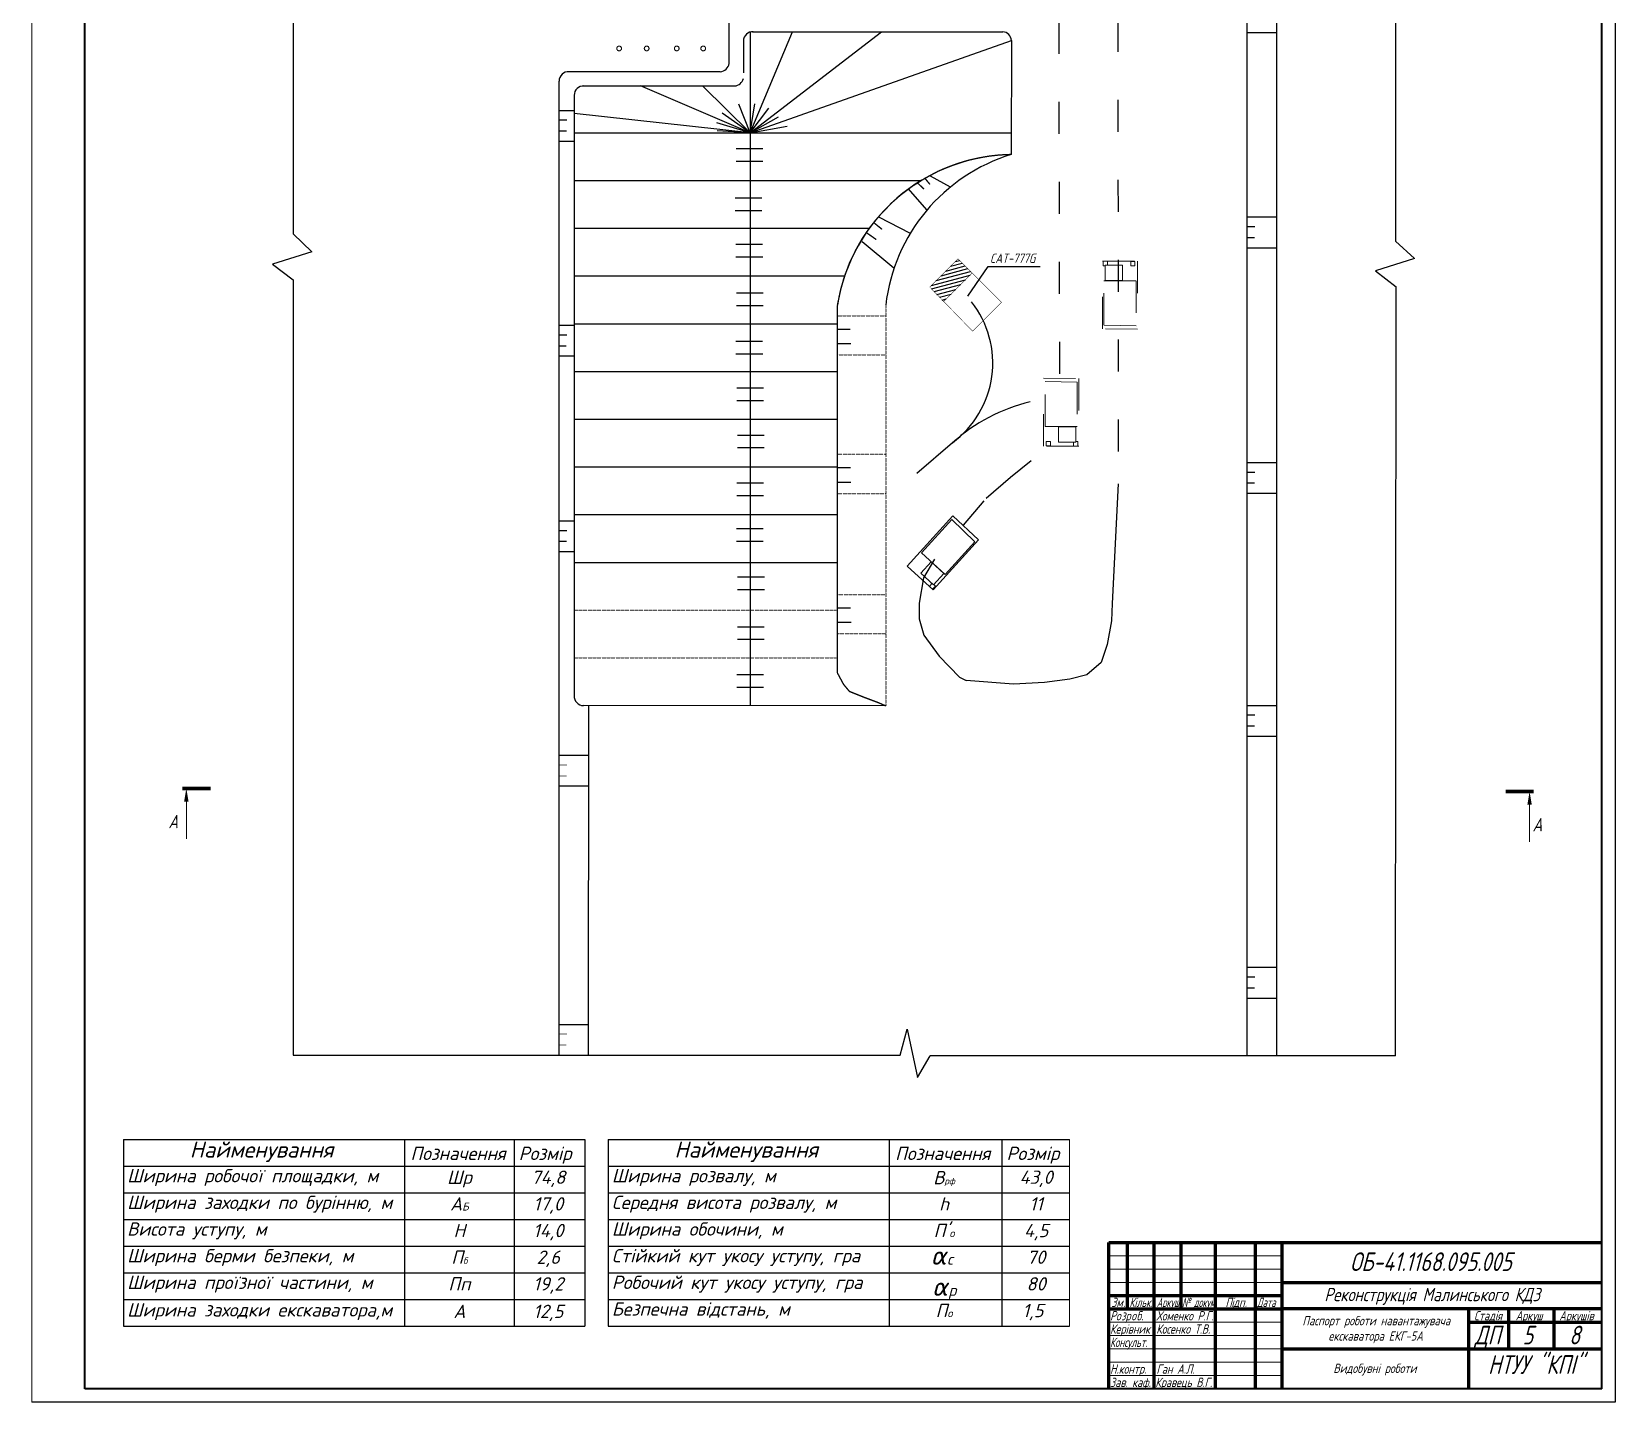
# Model space of a CAD drawing. Header units: millimetres. Extents: x 0 to 594, y 0 to 841.
# Drawn here: x 0 to 594, y 0 to 514 of the extents above; entities that cross this region are included whole.
import ezdxf

# ---------------------------------------------------------------- set-up
doc = ezdxf.new("R2010")
doc.units = ezdxf.units.MM
for name, pattern in [('ACAD_ISO02W100', [15, 12, -3]), ('ACAD_ISO03W100', [30, 12, -18]), ('BORDER2', [22.225, 6.35, -3.175, 6.35, -3.175, 0, -3.175]), ('DOT', [0.25, 0, -0.25]), ('K5LT_BASIC', [0]), ('K5LT_THIN', [0])]:
    doc.linetypes.add(name, pattern=pattern)
doc.layers.add('KONTUR', color=7, linetype='Continuous')
doc.layers.add('Рамка', color=30, linetype='Continuous')
doc.layers.add('Основная', color=7, linetype='Continuous', lineweight=40)
doc.styles.add('KTEXTSTYLE', font='GOST_AU.SHX', dxfattribs={"width": 0.96, "height": 5})
doc.styles.add('Такие дела', font='GOST_A.TTF', dxfattribs={"oblique": 15})

# ---------------------------------------------------------------- blocks, each defined once
blk = doc.blocks.new('U0')
at = {"color": 7, "lineweight": 60}
for p, q in [((431, 60), (431, 35)), ((589, 35), (469, 35))]:
    blk.add_line(p, q, dxfattribs=at)
at = {"color": 7}
blk.add_line((589, 30), (539, 30), dxfattribs=at)
at = {"layer": 'KONTUR'}
for p, q in [((594, 841), (594, 0)), ((594, 0), (0, 0))]:
    blk.add_line(p, q, dxfattribs=at)
at = {"layer": 'Основная'}
for p, q in [((20, 5), (20, 836)), ((589, 5), (589, 836)), ((589, 5), (20, 5))]:
    blk.add_line(p, q, dxfattribs=at)
at = {"layer": 'Рамка', "color": 7, "linetype": 'K5LT_THIN', "lineweight": 18}
for p, q in [((0, 0), (0, 841)), ((0, 0), (0, 826)), ((404, 55), (469, 55)), ((404, 50), (469, 50)), ((404, 45), (469, 45)), ((404, 30), (469, 30)), ((404, 25), (469, 25)), ((404, 20), (469, 20)), ((404, 15), (469, 15)), ((404, 10), (469, 10))]:
    blk.add_line(p, q, dxfattribs=at)
at = {"layer": 'Рамка', "color": 7, "linetype": 'K5LT_BASIC', "lineweight": 60}
for p, q in [((404, 5), (404, 60)), ((404, 5), (404, 60)), ((404, 5), (404, 60)), ((404, 5), (404, 60)), ((404, 5), (404, 60)), ((404, 5), (404, 60)), ((404, 60), (589, 60)), ((411, 35), (411, 60)), ((421, 5), (421, 60)), ((444, 5), (444, 60)), ((459, 5), (459, 60)), ((469, 5), (469, 60)), ((469, 45), (589, 45)), ((404, 40), (469, 40)), ((404, 35), (469, 35)), ((539, 5), (539, 35)), ((539, 30), (554, 30)), ((554, 20), (554, 35)), ((554, 30), (589, 30)), ((571, 20), (571, 35)), ((469, 20), (539, 20)), ((539, 20), (589, 20))]:
    blk.add_line(p, q, dxfattribs=at)
at = {"color": 7, "style": 'Такие дела', "oblique": 15}
for s, p in [('Паспорт роботи навантажувача', (476.62, 28.87)), ('екскаватора ЕКГ-5А', (486.4, 23.12))]:
    blk.add_text(s, height=3.5, dxfattribs=at).set_placement(p)
at = {"layer": 'Рамка', "insert": (8.77, 258.85), "char_height": 2.5, "attachment_point": 1, "rotation": 90, "style": 'KTEXTSTYLE'}
blk.add_mtext('\\H3.5;\\W0.965;\\Q15;\\Q15; ', dxfattribs=at)
at = {"layer": 'Рамка', "color": 7, "attachment_point": 1, "style": 'KTEXTSTYLE'}
for s, insert, char_height in [('{\\Q15;\\W0.965;ОБ-41.1168.095.005}', (494.48, 56.24), 7), ('\\pi-42.302;{\\fGOST type A|b0|i0|c204|p34;\\Q15;\\W1;Реконструкція Малинського КДЗ}', (527.17, 42.92), 5), ('\\H3.5;\\W0.965;\\Q15;\\Q15;Зм', (404.95, 39.23), 2.5), ('\\H3.5;\\W0.965;\\Q15;\\Q15;.', (409.4, 39.23), 2.5), ('{\\H1.4x;\\Q15;\\W0.865;Кільк.}', (411.75, 39.23), 2.5), ('\\H3.5;\\W0.965;\\Q15;\\Q15;\\W0.665;Аркуш', (421.99, 39.23), 2.5), ('\\H3.5;\\W0.965;\\Q15;\\Q15;П', (447.75, 39.23), 2.5), ('\\H3.5;\\W0.965;\\Q15;\\Q15;і', (449.97, 39.23), 2.5), ('\\H3.5;\\W0.965;\\Q15;\\Q15;дп.', (450.71, 39.23), 2.5), ('\\H3.5;\\W0.965;\\Q15;\\Q15;\\W0.816;Дата', (459.62, 39.23), 2.5), ('\\H3.5;\\W0.965;\\Q15;\\Q15;Р', (404.5, 34.23), 2.5), ('\\H3.5;\\W0.965;\\Q15;\\Q15;о', (406.72, 34.23), 2.5), ('\\H3.5;\\W0.965;\\Q15;\\Q15;зр', (408.67, 34.23), 2.5), ('\\H3.5;\\W0.965;\\Q15;\\Q15;о', (412.46, 34.23), 2.5), ('\\H3.5;\\W0.965;\\Q15;\\Q15;б.', (414.41, 34.23), 2.5), ('{\\H1.4x;\\Q15;\\W0.965;Хоменко Р.Г.}', (421.82, 34.19), 2.5), ('{\\H1.4x;\\Q15;\\W0.965;Стадія}', (541.03, 34.23), 2.5), ('{\\H1.4x;\\Q15;\\W0.965;Аркуш}', (556.58, 34.23), 2.5), ('{\\H1.4x;\\Q15;\\W0.965;Аркушів}', (572.98, 34.23), 2.5), ('{\\H1.4x;\\Q15;\\W0.865;Консульт.}', (404.5, 24.25), 2.5), ('{\\H1.4x;\\Q15;\\W0.965;Керівник}', (404.5, 29.23), 2.5), ('{\\H1.4x;\\Q15;\\W0.965;Косенко Т.В.}', (421.8, 29.23), 2.5), ('{\\Q15;\\W0.965;ДП}', (541.21, 28.72), 7), ('{\\Q15;\\W0.965;5}', (559.2, 28.72), 7), ('{\\Q15;\\W0.965;8}', (576.66, 28.72), 7), ('{\\Q15;\\W0.965;НТУУ "КПІ"}', (546.27, 17.64), 7), ('\\H3.5;\\W0.965;\\Q15;\\Q15;Н.контр.', (404.5, 14.25), 2.5), ('{\\H1.4x;\\Q15;\\W0.965;Ган А.Л.}', (421.87, 14.25), 2.5), ('\\A1;\\pi-15.855;{\\fGOST type A|b0|i0|c204|p34;\\Q15;\\W1;Видобувні роботи}', (504.09, 14.51), 3.5), ('{\\H1.4x;\\Q15;\\W0.965;Зав. каф.}', (404.5, 9.23), 2.5), ('{\\H1.4x;\\Q15;\\W0.965;Кравець В.Г.}', (421.44, 9.23), 2.5)]:
    blk.add_mtext(s, dxfattribs=dict(at, insert=insert, char_height=char_height))
at = {"layer": 'Рамка', "color": 7, "insert": (431.47, 39.21), "char_height": 2.5, "attachment_point": 1, "line_spacing_factor": 0.8, "style": 'KTEXTSTYLE'}
blk.add_mtext('{\\H1.4x;\\Q15;\\W0.765;№ докум.}', dxfattribs=at)

msp = doc.modelspace()

# ---------------------------------------------------------------- hatches: boundary and pattern name
h = msp.add_hatch()
h.set_pattern_fill('ANSI31', scale=0.4, angle=330, style=0)
h.set_pattern_definition([(15, (-1690.8794, -650.534), (-0.3287002, 1.2267258), [])])
h.paths.add_polyline_path([(352.766, 423.514), (347.446, 428.847), (336.871, 418.248), (342.11, 412.846)])

# ---------------------------------------------------------------- linework, layer by layer
at = {"color": 7, "linetype": 'ACAD_ISO03W100', "lineweight": 9}
for p, q in [((401.611, 402.612), (401.611, 427.922)), ((401.611, 427.922), (414.815, 427.922)), ((401.936, 426.275), (401.936, 427.918)), ((401.936, 427.918), (403.548, 427.918)), ((403.548, 427.918), (403.548, 426.444)), ((413.821, 427.874), (412.213, 427.874)), ((412.213, 427.874), (412.213, 426.199)), ((413.821, 426.199), (413.821, 427.874)), ((414.815, 427.922), (414.815, 402.494)), ((402.695, 426.275), (401.936, 426.275)), ((402.701, 420.675), (402.701, 426.443)), ((402.701, 426.443), (409.191, 426.443)), ((409.191, 426.443), (409.191, 420.675)), ((412.213, 426.199), (413.821, 426.199)), ((402.168, 404.026), (402.168, 420.586)), ((402.168, 420.586), (414.234, 420.586)), ((409.191, 420.675), (402.701, 420.675)), ((414.234, 420.586), (414.234, 403.673)), ((414.234, 403.673), (402.168, 404.026)), ((414.815, 402.494), (401.611, 402.612)), ((379.528, 384.069), (392.732, 383.951)), ((379.528, 358.642), (379.528, 384.069)), ((380.109, 382.89), (392.175, 382.537)), ((380.109, 365.977), (380.109, 382.89)), ((392.175, 382.537), (392.175, 365.977)), ((392.732, 383.951), (392.732, 358.642)), ((392.175, 365.977), (380.109, 365.977)), ((385.152, 365.888), (391.642, 365.888)), ((385.152, 360.12), (385.152, 365.888)), ((391.642, 365.888), (391.642, 360.12)), ((392.717, 358.587), (379.513, 358.587)), ((382.13, 360.364), (380.522, 360.364)), ((380.522, 360.364), (380.522, 358.689)), ((380.522, 358.689), (382.13, 358.689)), ((382.13, 358.689), (382.13, 360.364)), ((391.642, 360.12), (385.152, 360.12)), ((390.795, 358.645), (390.795, 360.119)), ((392.407, 358.645), (390.795, 358.645)), ((391.648, 360.288), (392.407, 360.288)), ((392.407, 360.288), (392.407, 358.645))]:
    msp.add_line(p, q, dxfattribs=at)
for p, q in [((351.114, 414.845), (358.733, 426.034)), ((358.733, 426.034), (378.22, 426.034))]:
    msp.add_line(p, q)
at = {"color": 7, "linetype": 'ByBlock', "lineweight": 9}
for p, q in [((336.698, 306.018), (337.689, 307.109)), ((338.993, 306.149), (337.887, 304.933))]:
    msp.add_line(p, q, dxfattribs=at)
at = {"color": 0, "lineweight": 100}
for p, q in [((67.043, 230.243), (56.566, 230.243)), ((563.366, 229.083), (552.89, 229.083))]:
    msp.add_line(p, q, dxfattribs=at)
at = {"color": 0}
for p, q in [((34.455, 98.604), (207.48, 98.604)), ((34.455, 98.604), (34.455, 28.604)), ((139.898, 98.604), (139.898, 28.604)), ((180.946, 98.604), (180.946, 28.604)), ((207.48, 98.604), (207.48, 28.604)), ((216.247, 98.604), (216.247, 28.604)), ((216.247, 98.604), (389.272, 98.604)), ((321.69, 98.604), (321.69, 28.604)), ((363.92, 98.604), (363.92, 28.604)), ((34.455, 88.604), (207.48, 88.604)), ((216.247, 88.604), (389.272, 88.604)), ((34.455, 78.604), (207.48, 78.604)), ((216.247, 78.604), (389.272, 78.604)), ((34.455, 68.604), (207.48, 68.604)), ((216.247, 68.604), (389.272, 68.604)), ((34.455, 58.604), (207.48, 58.604)), ((216.247, 58.604), (389.272, 58.604)), ((34.455, 48.604), (207.48, 48.604)), ((216.247, 48.604), (389.272, 48.604)), ((34.455, 38.604), (207.48, 38.604)), ((216.247, 38.604), (389.272, 38.604)), ((34.455, 28.604), (207.48, 28.604)), ((216.247, 28.604), (389.272, 28.604))]:
    msp.add_line(p, q, dxfattribs=at)
at = {"color": 0, "lineweight": 20}
msp.add_line((389.272, 98.604), (389.272, 28.604), dxfattribs=at)
at = {"color": 7}
for points in [[(97.984, 609.85), (98.1, 438.198)], [(466.891, 609.85), (466.891, 129.923)], [(511.46, 609.85), (511.571, 435.492)], [(269.468, 476.113), (318.782, 513.952)], [(269.468, 476.113), (285.428, 513.952)], [(269.468, 513.889), (269.468, 261.228)], [(270.345, 514.038), (364.266, 514.036)], [(455.968, 513.696), (466.917, 513.696)], [(269.468, 476.113), (367.476, 510.711)], [(367.476, 510.711), (367.441, 468.011)], [(206.644, 493.672), (263.662, 493.672)], [(269.468, 476.113), (228.314, 493.672)], [(269.468, 476.113), (251.557, 493.672)], [(203.467, 490.366), (203.46, 264.987)], [(197.832, 484.503), (203.455, 484.503)], [(269.468, 476.113), (203.457, 483.345)], [(269.468, 476.113), (259.024, 483.479)], [(269.468, 476.113), (265.227, 486.818)], [(269.468, 476.113), (271.272, 486.977)], [(269.468, 476.113), (276.521, 485.387)], [(269.468, 476.113), (280.179, 482.048)], [(203.561, 476.113), (367.469, 476.113)], [(269.468, 476.113), (256.956, 479.822)], [(269.468, 476.113), (257.124, 476.88)], [(269.468, 476.113), (283.361, 478.549)], [(269.468, 476.113), (269.468, 476.113)], [(269.468, 476.113), (269.468, 476.113)], [(197.832, 472.973), (203.455, 472.973)], [(203.561, 458.213), (333.575, 458.213)], [(337.057, 460.022), (344.547, 455.911)], [(328.686, 455.177), (335.736, 447.102)], [(203.549, 440.313), (313.961, 440.313)], [(317.672, 444.583), (329.568, 438.417)], [(455.94, 444.541), (466.89, 444.541)], [(98.1, 438.198), (105.058, 431.492), (90.353, 426.85), (98.1, 420.919)], [(311.504, 435.334), (323.399, 425.497)], [(511.571, 435.492), (518.702, 428.93), (503.997, 424.288), (511.743, 418.356)], [(455.94, 433.011), (466.89, 433.011)], [(203.549, 422.413), (305.13, 422.413)], [(98.028, 420.973), (98.045, 130.198)], [(511.571, 129.935), (511.743, 418.356)], [(197.821, 403.948), (203.465, 403.948)], [(203.46, 404.513), (302.175, 404.513)], [(197.821, 392.418), (203.464, 392.418)], [(203.544, 386.613), (302.09, 386.613)], [(203.505, 368.713), (302.216, 368.713)], [(345.39, 359.877), (331.956, 348.378)], [(203.505, 350.813), (302.216, 350.813)], [(455.963, 352.483), (466.913, 352.483)], [(407.512, 344.504), (405.236, 299.546), (404.967, 293.08), (403.35, 284.191), (401.194, 277.456), (395.805, 272.877), (389.338, 271.261), (379.907, 269.914), (368.263, 269.274), (350.537, 270.722)], [(455.963, 340.953), (466.913, 340.953)], [(203.455, 332.913), (302.216, 332.913)], [(197.882, 330.585), (203.462, 330.585)], [(197.882, 319.055), (203.447, 319.055)], [(203.465, 315.013), (302.216, 315.013)], [(338.61, 316.214), (334.517, 309.175), (332.879, 299.68), (332.879, 293.787), (334.681, 287.73), (340.412, 279.873), (348.044, 271.921), (348.044, 271.921), (350.537, 270.722), (350.537, 270.722), (350.537, 270.722), (350.537, 270.722), (350.537, 270.722)], [(338.43, 306.664), (338.993, 306.149)], [(320.335, 261.193), (206.97, 261.284)], [(208.794, 261.282), (208.775, 130.227)], [(455.917, 261.358), (466.867, 261.358)], [(455.917, 249.828), (466.867, 249.828)], [(197.836, 242.675), (208.785, 242.675)], [(197.836, 231.144), (208.785, 231.144)], [(455.938, 163.16), (466.888, 163.16)], [(455.938, 151.63), (466.888, 151.63)], [(197.826, 141.757), (208.775, 141.757)], [(325.812, 130.251), (328.359, 139.924), (332.235, 121.788), (337.05, 129.886)], [(98.045, 130.198), (325.75, 130.256)], [(197.826, 130.227), (208.775, 130.227)], [(511.571, 129.935), (337.05, 129.886)]]:
    msp.add_lwpolyline(points, dxfattribs=at)
for points, const_width in [([(261.599, 502.145), (261.611, 609.804)], 0.5), ([(455.868, 609.85), (455.868, 129.919)], 0.5), ([(197.828, 495.517), (197.858, 495.87), (197.933, 496.342), (198.147, 496.92), (198.447, 497.477), (198.672, 497.777), (199.036, 498.13), (199.422, 498.43), (199.904, 498.698), (200.375, 498.88), (200.964, 498.997), (201.532, 499.03), (201.96, 499.03)], 0.25), ([(258.306, 499.032), (201.531, 499.027)], 0.5), ([(258.267, 499.031), (258.553, 499.067), (258.995, 499.151), (259.329, 499.258), (259.758, 499.473), (260.116, 499.688), (260.599, 500.107), (260.851, 500.366), (261.102, 500.76), (261.328, 501.179), (261.512, 501.706), (261.596, 502.175), (261.596, 502.175)], 0.25), ([(197.828, 495.517), (197.82, 130.223)], 0.5), ([(197.832, 480.854), (200.752, 480.854)], 0.5), ([(197.832, 476.767), (200.606, 476.767)], 0.5), ([(264.174, 470.121), (274.333, 470.121)], 0.5), ([(264.187, 465.394), (274.346, 465.394)], 0.5), ([(302.206, 411.443), (303.411, 417.113), (304.586, 421.4), (306.701, 427.215), (309.168, 432.266), (311.46, 436.377), (314.397, 440.665), (318.333, 445.422), (322.563, 449.827), (325.736, 452.631), (330.436, 456.155), (335.018, 459.033), (339.953, 461.676), (342.518, 462.761), (344.941, 463.711), (346.797, 464.367), (349.196, 465.159), (351.279, 465.793), (354.154, 466.449), (356.825, 466.97), (359.202, 467.377), (362.819, 467.785), (365.4, 467.92), (367.441, 468.011)], 0.5), ([(332.358, 457.21), (334.708, 455.008)], 0.5), ([(335.001, 459.119), (336.911, 456.769)], 0.5), ([(263.815, 451.682), (273.973, 451.682)], 0.5), ([(263.827, 446.955), (273.986, 446.955)], 0.5), ([(315.91, 442.381), (318.994, 439.885)], 0.5), ([(455.94, 440.892), (458.86, 440.892)], 0.5), ([(264.084, 434.233), (274.243, 434.233)], 0.5), ([(313.266, 438.564), (316.791, 436.068)], 0.5), ([(455.94, 436.806), (458.714, 436.806)], 0.5), ([(264.097, 429.505), (274.256, 429.505)], 0.5), ([(336.871, 418.248), (347.446, 428.847), (363.746, 412.506), (352.926, 401.696), (336.871, 418.248)], 0.16), ([(342.11, 412.846), (352.766, 423.514)], 0.16), ([(264.264, 416.014), (274.423, 416.014)], 0.5), ([(264.277, 411.287), (274.436, 411.287)], 0.5), ([(302.206, 411.443), (302.206, 273.559)], 0.5), ([(197.821, 400.299), (200.741, 400.299)], 0.5), ([(264.084, 397.935), (274.243, 397.935)], 0.5), ([(197.821, 396.212), (200.595, 396.212)], 0.5), ([(264.097, 393.208), (274.256, 393.208)], 0.5), ([(264.444, 380.347), (274.603, 380.347)], 0.5), ([(264.457, 375.619), (274.616, 375.619)], 0.5), ([(264.624, 362.717), (274.783, 362.717)], 0.5), ([(264.637, 357.99), (274.795, 357.99)], 0.5), ([(264.444, 344.728), (274.603, 344.728)], 0.5), ([(455.963, 348.834), (458.883, 348.834)], 0.5), ([(455.963, 344.748), (458.737, 344.748)], 0.5), ([(264.457, 340), (274.616, 340)], 0.5), ([(197.882, 326.936), (200.802, 326.936)], 0.5), ([(264.264, 327.669), (274.423, 327.669)], 0.5), ([(197.882, 322.849), (200.656, 322.849)], 0.5), ([(264.277, 322.941), (274.436, 322.941)], 0.5), ([(264.714, 309.5), (274.873, 309.5)], 0.5), ([(264.727, 304.772), (274.885, 304.772)], 0.5), ([(264.624, 290.831), (274.783, 290.831)], 0.5), ([(264.637, 286.103), (274.795, 286.103)], 0.5), ([(302.206, 273.559), (304.514, 269.274), (306.744, 266.6), (312.316, 264.371), (317.666, 262.366), (320.335, 261.193)], 0.5), ([(264.432, 272.896), (274.59, 272.896)], 0.5), ([(264.444, 268.169), (274.603, 268.169)], 0.5), ([(455.917, 257.709), (458.837, 257.709)], 0.5), ([(455.917, 253.623), (458.691, 253.623)], 0.5), ([(197.836, 239.026), (200.756, 239.026)], 0.25), ([(197.836, 234.939), (200.61, 234.939)], 0.25), ([(455.938, 159.511), (458.858, 159.511)], 0.5), ([(455.938, 155.424), (458.712, 155.424)], 0.5), ([(197.826, 138.108), (200.746, 138.108)], 0.25), ([(197.826, 134.022), (200.6, 134.022)], 0.25)]:
    msp.add_lwpolyline(points, dxfattribs=dict(at, const_width=const_width))
at = {"color": 7, "linetype": 'ACAD_ISO03W100'}
for points in [[(385.085, 577.676), (385.524, 380.549)], [(407.403, 578.534), (407.512, 344.504)], [(374.943, 353.144), (374.943, 353.144), (367.087, 346.861), (357.109, 338.127), (338.61, 316.214)]]:
    msp.add_lwpolyline(points, dxfattribs=at)
at = {"color": 7, "linetype": 'ACAD_ISO02W100'}
msp.add_lwpolyline([(266.953, 510.623), (266.953, 496.462)], dxfattribs=at)
at = {"color": 7, "linetype": 'DOT'}
for points in [[(320.335, 411.449), (320.335, 261.193)], [(302.206, 407.52), (320.335, 407.527)], [(302.222, 392.868), (320.412, 392.868)], [(302.315, 355.539), (320.444, 355.546)], [(302.331, 340.886), (320.52, 340.886)], [(302.363, 302.98), (320.492, 302.986)], [(203.527, 297.113), (302.187, 297.113)], [(302.379, 288.327), (320.568, 288.327)], [(203.527, 279.213), (302.202, 279.213)]]:
    msp.add_lwpolyline(points, dxfattribs=at)
at = {"color": 7, "linetype": 'DOT', "const_width": 0.5}
for points in [[(302.248, 402.458), (307.043, 402.458)], [(302.248, 397.01), (307.261, 397.01)], [(302.356, 350.476), (307.151, 350.476)], [(302.356, 345.029), (307.369, 345.029)], [(302.404, 297.917), (307.199, 297.917)], [(302.404, 292.47), (307.417, 292.47)]]:
    msp.add_lwpolyline(points, dxfattribs=at)
at = {"color": 7, "linetype": 'ByBlock', "lineweight": 9}
for points in [[(345.466, 332.408), (355.156, 323.438), (338.128, 304.713), (328.359, 313.596)], [(345.103, 331.145), (353.792, 322.766), (342.651, 310.514), (333.724, 318.632)], [(337.395, 315.174), (342.197, 310.808), (338.316, 306.54), (333.515, 310.906)]]:
    msp.add_lwpolyline(points, close=True, dxfattribs=at)
at = {"color": 0, "lineweight": 20}
msp.add_lwpolyline([(58.011, 227.743), (58.011, 211.337)], dxfattribs=at)
at = {"color": 0, "lineweight": 20, "extrusion": (0, 0, -1)}
msp.add_lwpolyline([(-561.833, 226.583), (-561.833, 210.177)], dxfattribs=at)
at = {"color": 7, "linetype": 'BORDER2', "lineweight": 9}
for centre in [(220.355, 507.738), (230.677, 507.738), (241.956, 507.738), (251.896, 507.738)]:
    msp.add_circle(centre, 0.884, dxfattribs=at)
at = {"color": 7}
for centre, radius, start, end in [((270.498, 510.495), 3.547, 87.464517, 179.219857), ((363.857, 510.429), 3.63, 4.453872, 83.534087), ((258.009, 502.645), 3.625, 273.719848, 352.078313), ((207.03, 490.121), 3.571, 87.868042, 179.058217), ((263.408, 497.307), 3.645, 273.984681, 346.683764), ((368.6, 400.775), 67.245, 90.987697, 170.872484), ((387.275, 403.596), 67.399, 107.114446, 173.309191), ((323.347, 389.761), 37.134, 306.412676, 38.173164), ((389.81, 310.69), 66.275, 103.322072, 132.084944), ((207.029, 264.854), 3.571, 177.868042, 269.058217)]:
    msp.add_arc(centre, radius, start, end, dxfattribs=at)
at = {"color": 7, "lineweight": 25}
msp.add_arc((201.398, 495.458), 3.571, 87.868042, 179.058217, dxfattribs=at)
at = {"color": 0, "lineweight": 20}
msp.add_solid([(57.178, 225.243), (58.011, 230.243), (58.844, 225.243)], dxfattribs=at)
at = {"color": 0, "lineweight": 20, "extrusion": (0, 0, -1)}
msp.add_solid([(-562.667, 224.083), (-561.833, 229.083), (-561, 224.083)], dxfattribs=at)

# ---------------------------------------------------------------- block references
at = {"layer": 'Рамка'}
msp.add_blockref('U0', (0, 0), dxfattribs=at)

# ---------------------------------------------------------------- texts
at = {"style": 'Такие дела', "oblique": 15}
msp.add_text('CAT-777G', height=3.5, dxfattribs=at).set_placement((359.411, 427.328))
at = {"color": 0, "style": 'Такие дела', "oblique": 15}
for p in [(51.29, 215.302), (562.942, 214.142)]:
    msp.add_text('A', height=5, dxfattribs=at).set_placement(p)
at = {"color": 0}
for s, insert, char_height, width, attachment_point in [('{\\fISOCPEUR|b0|i1|c204|p34;Найменування}', (59.283, 97.782), 6, 59.20177, 1), ('{\\fISOCPEUR|b0|i1|c204|p34;Позначення}', (142.074, 95.858), 5, 57.0261, 1), ('{\\fISOCPEUR|b0|i1|c204|p34;Розмір}', (182.682, 95.858), 5, 24.79796, 1), ('{\\fISOCPEUR|b0|i1|c204|p34;Найменування}', (241.075, 97.782), 6, 59.20177, 1), ('{\\fISOCPEUR|b0|i1|c204|p34;Позначення}', (323.866, 95.858), 5, 57.0261, 1), ('{\\fISOCPEUR|b0|i1|c204|p34;Розмір}', (365.657, 95.858), 5, 24.79796, 1), ('{\\fISOCPEUR|b0|i1|c204|p34;Ширина робочої площадки, м}', (35.811, 87.495), 5, 116.10534, 1), ('{\\fISOCPEUR|b0|i1|c204|p34;Шр}', (160.422, 86.925), 5, 41.04762, 2), ('{\\fISOCPEUR|b0|i1|c204|p34;74,8}', (193.779, 86.925), 5, 26.10006, 2), ('{\\fISOCPEUR|b0|i1|c204|p34;Ширина розвалу, м}', (217.604, 87.495), 5, 116.10534, 1), ('{\\fISOCPEUR|b0|i1|c204|p34;В\\H0.5x;рф}', (342.214, 86.774), 5, 41.04762, 2), ('{\\fISOCPEUR|b0|i1|c204|p34;43,0}', (376.753, 86.925), 5, 26.10006, 2), ('{\\fISOCPEUR|b0|i1|c204|p34;Ширина заходки по бурінню, м}', (35.811, 77.495), 5, 116.10534, 1), ('{\\fISOCPEUR|b0|i1|c204|p34;Середня висота розвалу, м}', (217.604, 77.495), 5, 116.10534, 1), ('{\\fISOCPEUR|b0|i1|c204|p34;А\\H0.6x;Б}', (160.422, 76.925), 5, 41.04762, 2), ('{\\fISOCPEUR|b0|i1|c0|p34;17\\fISOCPEUR|b0|i1|c204|p34;,0}', (193.779, 76.925), 5, 26.10006, 2), ('{\\fISOCPEUR|b0|i1|c0|p34;h}', (342.214, 76.925), 5, 41.04762, 2), ('{\\fISOCPEUR|b0|i1|c204|p34;11}', (376.753, 76.925), 5, 26.10006, 2), ('{\\fISOCPEUR|b0|i1|c204|p34;Висота уступу, м}', (35.811, 67.495), 5, 116.10534, 1), ('{\\fISOCPEUR|b0|i1|c204|p34;Н}', (160.422, 66.925), 5, 41.04762, 2), ('{\\fISOCPEUR|b0|i1|c204|p34;14,0}', (193.779, 66.925), 5, 26.10006, 2), ('{\\fISOCPEUR|b0|i1|c204|p34;Ширина обочини, м}', (217.604, 67.495), 5, 116.10534, 1), ("{\\fISOCPEUR|b0|i1|c204|p34;П'\\H0.6x;о}", (342.214, 66.925), 5, 41.04762, 2), ('{\\fISOCPEUR|b0|i1|c204|p34;4,5}', (376.753, 66.925), 5, 26.10006, 2), ('{\\fISOCPEUR|b0|i1|c204|p34;Ширина берми безпеки, м}', (35.811, 57.495), 5, 116.10534, 1), ('{\\fISOCPEUR|b0|i1|c204|p34;П\\H0.5x;б}', (160.422, 56.925), 5, 41.04762, 2), ('{\\fISOCPEUR|b0|i1|c204|p34;2,6}', (193.779, 56.925), 5, 26.10006, 2), ('{\\fISOCPEUR|b0|i1|c204|p34;Стійкий кут укосу уступу, гра}', (217.604, 57.495), 5, 116.10534, 1), ('{\\fISOCPEUR|b0|i1|c0|p32;α\\fISOCPEUR|b0|i1|c204|p32;\\H0.6x;с}', (341.3, 58.604), 7, 36.78126, 2), ('{\\fISOCPEUR|b0|i1|c204|p34;70}', (376.753, 56.925), 5, 26.10006, 2), ('{\\fISOCPEUR|b0|i1|c204|p34;Ширина проїзної частини\\fISOCPEUR|b0|i1|c0|p34;, \\fISOCPEUR|b0|i1|c204|p34;м}', (35.811, 47.495), 5, 116.10534, 1), ('{\\fISOCPEUR|b0|i1|c204|p34;Робочий кут укосу уступу, гра}', (217.604, 47.495), 5, 116.10534, 1), ('{\\fISOCPEUR|b0|i1|c204|p32;Пп}', (160.422, 46.925), 5, 41.04762, 2), ('{\\fISOCPEUR|b0|i1|c204|p34;19,2}', (193.779, 46.925), 5, 26.10006, 2), ('{\\fISOCPEUR|b0|i1|c0|p32;α\\fISOCPEUR|b0|i1|c204|p32;\\H0.6x;р}', (342.214, 46.925), 7, 41.04762, 2), ('{\\fISOCPEUR|b0|i1|c204|p34;80}', (376.753, 46.925), 5, 26.10006, 2), ('{\\fISOCPEUR|b0|i1|c204|p34;Ширина заходки екскаватора\\fISOCPEUR|b0|i1|c0|p34;,\\fISOCPEUR|b0|i1|c204|p34;м}', (35.811, 37.177), 5, 116.10534, 1), ('{\\fISOCPEUR|b0|i1|c204|p32;А}', (160.422, 36.607), 5, 41.04762, 2), ('{\\fISOCPEUR|b0|i1|c204|p34;1\\fISOCPEUR|b0|i1|c0|p34;2\\fISOCPEUR|b0|i1|c204|p34;,5}', (193.779, 36.607), 5, 26.10006, 2), ('{\\fISOCPEUR|b0|i1|c204|p34;Безпечна відстань\\fISOCPEUR|b0|i1|c0|p34;,\\fISOCPEUR|b0|i1|c204|p34; м}', (217.604, 37.495), 5, 116.10534, 1), ('{\\fISOCPEUR|b0|i1|c204|p32;П\\H0.6x;о}', (342.214, 36.925), 5, 41.04762, 2), ('{\\fISOCPEUR|b0|i1|c204|p34;1,5}', (375.571, 36.925), 5, 26.10006, 2)]:
    msp.add_mtext(s, dxfattribs=dict(at, insert=insert, char_height=char_height, width=width, attachment_point=attachment_point))

doc.saveas('drawing.dxf')
